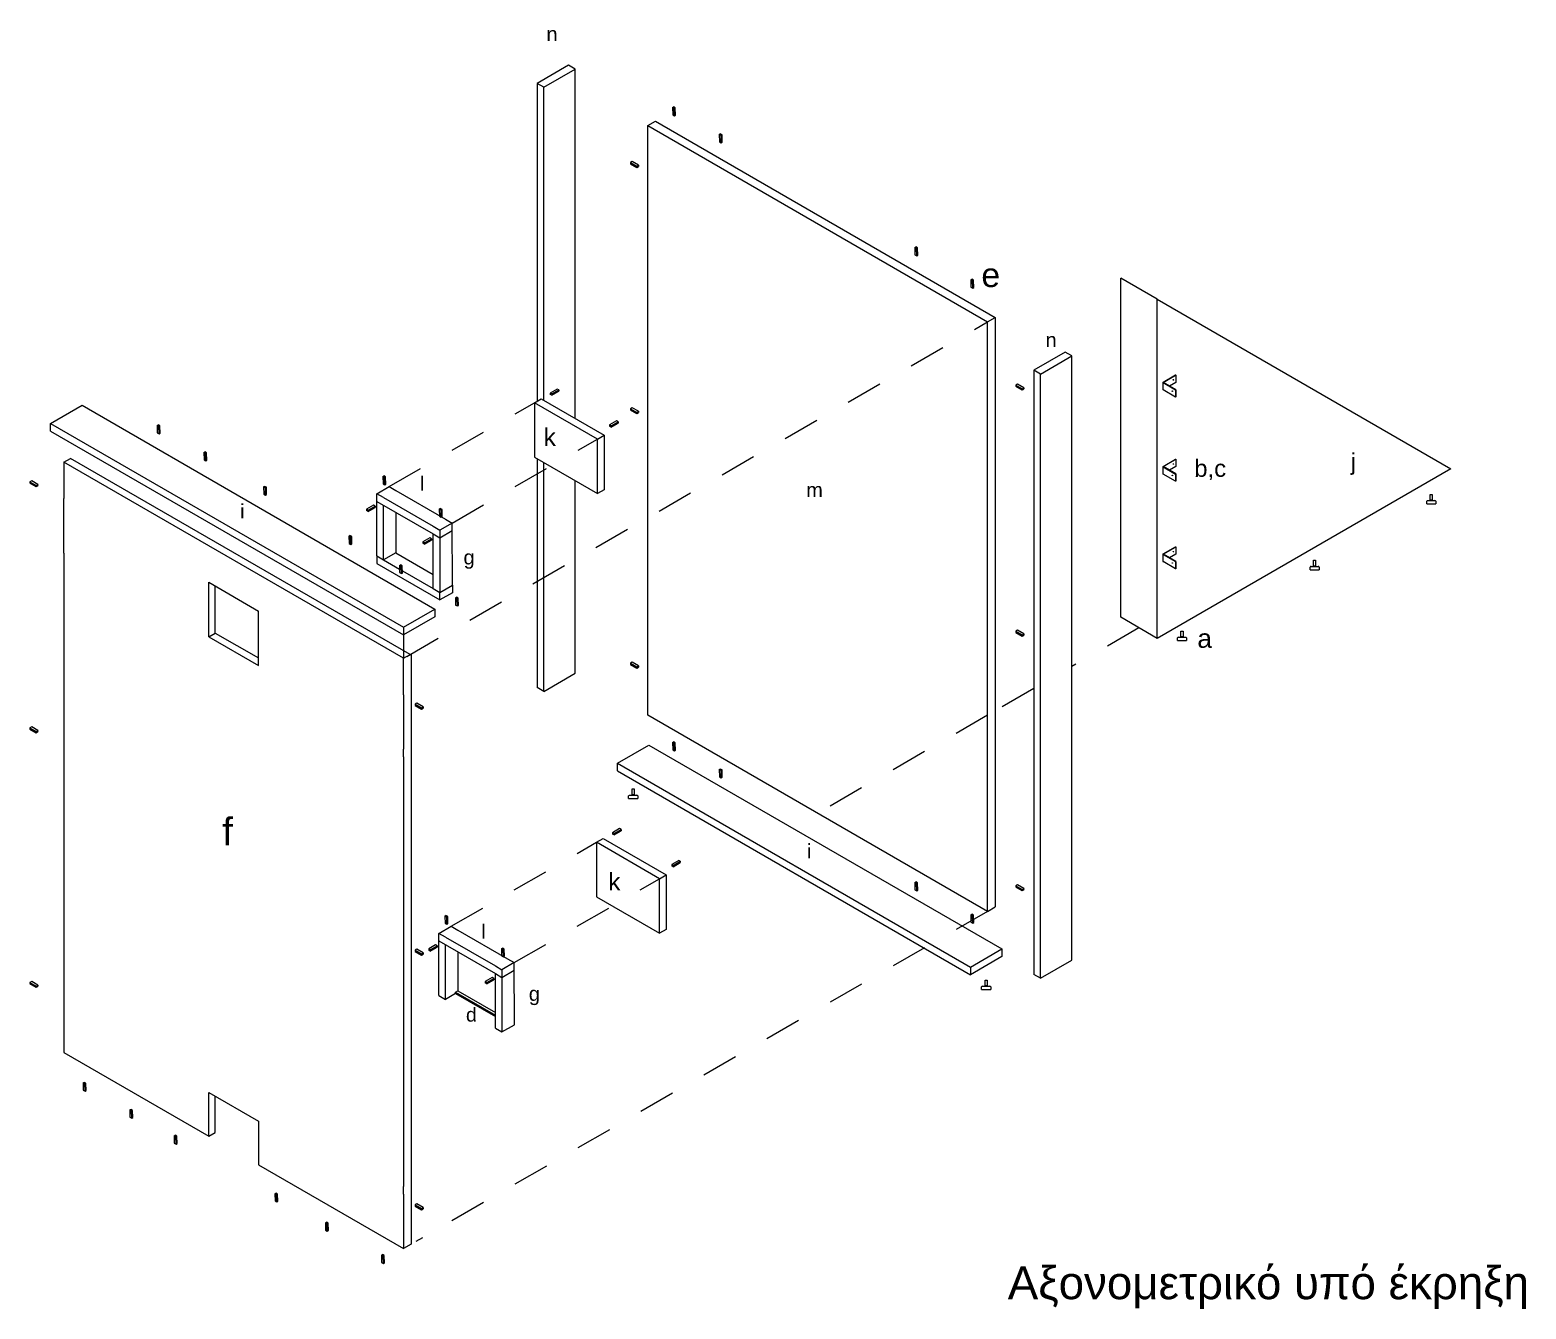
# Model space of a CAD drawing. Header units: millimetres. Extents: x 2883.6 to 2903.4, y 1594.7 to 1614.7.
# Drawn here: x 2887.799 to 2891.911, y 1611.191 to 1614.706 of the extents above; entities that cross this region are included whole.
import ezdxf

# ---------------------------------------------------------------- set-up
doc = ezdxf.new("R2010")
doc.units = ezdxf.units.MM
doc.header["$LTSCALE"] = 0.005
doc.linetypes.add('ACAD_ISO02W100', pattern=[15, 12, -3])
for name, color, linetype in [('no cut', 21, 'Continuous'), ('photobooth', 61, 'Continuous'), ('ονομασίες', 255, 'Continuous')]:
    doc.layers.add(name, color=color, linetype=linetype)
doc.styles.get("Standard").update_dxf_attribs({"font": 'arial.ttf'})

msp = doc.modelspace()

# ---------------------------------------------------------------- linework, layer by layer
at = {"layer": 'no cut', "linetype": 'ACAD_ISO02W100'}
for p, q in [((2888.8349, 1612.9848), (2890.431, 1613.9043)), ((2888.7863, 1613.4513), (2889.1859, 1613.682)), ((2888.9595, 1613.3513), (2889.3591, 1613.582)), ((2890.8467, 1613.0633), (2890.6628, 1612.9571)), ((2888.8258, 1613.0439), (2888.8258, 1612.9795)), ((2890.558, 1612.8966), (2890.452, 1612.8354)), ((2890.431, 1612.8233), (2889.9642, 1612.5538)), ((2888.957, 1612.2433), (2889.3566, 1612.474)), ((2889.1302, 1612.1433), (2889.5298, 1612.374)), ((2890.431, 1612.2843), (2888.8778, 1611.3875))]:
    msp.add_line(p, q, dxfattribs=at)
at = {"layer": 'photobooth'}
for p, q in [((2889.2796, 1614.609), (2889.193, 1614.559)), ((2889.2112, 1614.5485), (2889.2978, 1614.5985)), ((2889.2978, 1614.5985), (2889.2796, 1614.609)), ((2889.2978, 1613.6383), (2889.2978, 1614.5985)), ((2889.2112, 1614.5485), (2889.193, 1614.559)), ((2889.193, 1614.559), (2889.193, 1613.6861)), ((2889.2112, 1613.6883), (2889.2112, 1614.5485)), ((2889.2112, 1613.6883), (2889.2112, 1614.5485)), ((2889.5652, 1614.4928), (2889.568, 1614.4946)), ((2889.5701, 1614.4901), (2889.5652, 1614.4928)), ((2889.5652, 1614.4928), (2889.5656, 1614.4728)), ((2889.5729, 1614.4919), (2889.568, 1614.4946)), ((2889.5701, 1614.4901), (2889.5729, 1614.4919)), ((2889.5705, 1614.4702), (2889.5701, 1614.4901)), ((2889.5734, 1614.4719), (2889.5729, 1614.4919)), ((2889.4974, 1614.4433), (2889.5184, 1614.4554)), ((2889.5184, 1614.4554), (2890.452, 1613.9164)), ((2889.5656, 1614.4728), (2889.5705, 1614.4702)), ((2889.5705, 1614.4702), (2889.5734, 1614.4719)), ((2889.4974, 1612.8233), (2889.4974, 1614.4433)), ((2889.4974, 1614.4433), (2890.431, 1613.9043)), ((2889.6936, 1614.4187), (2889.6964, 1614.4204)), ((2889.6985, 1614.416), (2889.6936, 1614.4187)), ((2889.6936, 1614.4187), (2889.6941, 1614.3987)), ((2889.7014, 1614.4177), (2889.6964, 1614.4204)), ((2889.6985, 1614.416), (2889.7014, 1614.4177)), ((2889.699, 1614.396), (2889.6985, 1614.416)), ((2889.7018, 1614.3977), (2889.7014, 1614.4177)), ((2889.6941, 1614.3987), (2889.699, 1614.396)), ((2889.699, 1614.396), (2889.7018, 1614.3977)), ((2889.4545, 1614.3443), (2889.4496, 1614.3415)), ((2889.4496, 1614.3415), (2889.4669, 1614.3315)), ((2889.4496, 1614.3415), (2889.4496, 1614.3382)), ((2889.4496, 1614.3382), (2889.4669, 1614.3282)), ((2889.4718, 1614.3343), (2889.4545, 1614.3443)), ((2889.4669, 1614.3315), (2889.4718, 1614.3343)), ((2889.4669, 1614.3315), (2889.4669, 1614.3282)), ((2889.4669, 1614.3282), (2889.4718, 1614.331)), ((2889.4718, 1614.3343), (2889.4718, 1614.331)), ((2890.231, 1614.1084), (2890.2339, 1614.1101)), ((2890.2359, 1614.1057), (2890.231, 1614.1084)), ((2890.231, 1614.1084), (2890.2315, 1614.0884)), ((2890.2315, 1614.0884), (2890.2364, 1614.0857)), ((2890.2388, 1614.1074), (2890.2339, 1614.1101)), ((2890.2359, 1614.1057), (2890.2388, 1614.1074)), ((2890.2364, 1614.0857), (2890.2359, 1614.1057)), ((2890.2364, 1614.0857), (2890.2392, 1614.0874)), ((2890.2392, 1614.0874), (2890.2388, 1614.1074)), ((2890.3849, 1614.0196), (2890.3877, 1614.0213)), ((2890.3898, 1614.0169), (2890.3849, 1614.0196)), ((2890.3849, 1614.0196), (2890.3854, 1613.9996)), ((2890.3854, 1613.9996), (2890.3903, 1613.9969)), ((2890.3926, 1614.0186), (2890.3877, 1614.0213)), ((2890.3898, 1614.0169), (2890.3926, 1614.0186)), ((2890.3903, 1613.9969), (2890.3898, 1614.0169)), ((2890.3903, 1613.9969), (2890.3931, 1613.9986)), ((2890.3931, 1613.9986), (2890.3926, 1614.0186)), ((2890.7967, 1613.0922), (2890.7967, 1614.0244)), ((2890.8967, 1613.9667), (2890.7967, 1614.0244)), ((2890.8967, 1613.9667), (2891.7041, 1613.5006)), ((2890.8967, 1613.0344), (2890.8967, 1613.9667)), ((2890.431, 1613.9043), (2890.452, 1613.9164)), ((2890.452, 1613.9164), (2890.452, 1612.2964)), ((2890.431, 1612.2843), (2890.431, 1613.9043)), ((2890.6446, 1613.8209), (2890.558, 1613.7709)), ((2890.5762, 1613.7604), (2890.6628, 1613.8104)), ((2890.6628, 1613.8104), (2890.6446, 1613.8209)), ((2890.6628, 1612.1504), (2890.6628, 1613.8104)), ((2890.5762, 1613.7604), (2890.558, 1613.7709)), ((2890.558, 1613.7709), (2890.558, 1612.1109)), ((2890.5762, 1612.1004), (2890.5762, 1613.7604)), ((2890.5762, 1612.1004), (2890.5762, 1613.7604)), ((2890.9131, 1613.7383), (2890.9477, 1613.7583)), ((2890.9139, 1613.7378), (2890.9477, 1613.7573)), ((2890.9477, 1613.7583), (2890.9486, 1613.7578)), ((2890.9486, 1613.7578), (2890.9477, 1613.7573)), ((2890.9486, 1613.7578), (2890.9486, 1613.7378)), ((2889.2486, 1613.7195), (2889.2294, 1613.7084)), ((2889.2338, 1613.7059), (2889.2294, 1613.7084)), ((2889.2294, 1613.7084), (2889.2294, 1613.7048)), ((2889.2338, 1613.7059), (2889.253, 1613.717)), ((2889.2338, 1613.7023), (2889.253, 1613.7133)), ((2889.253, 1613.717), (2889.2486, 1613.7195)), ((2889.253, 1613.717), (2889.253, 1613.7133)), ((2890.5133, 1613.733), (2890.5084, 1613.7302)), ((2890.5084, 1613.7302), (2890.5257, 1613.7202)), ((2890.5084, 1613.7302), (2890.5084, 1613.7269)), ((2890.5084, 1613.7269), (2890.5257, 1613.7169)), ((2890.5306, 1613.723), (2890.5133, 1613.733)), ((2890.5257, 1613.7202), (2890.5306, 1613.723)), ((2890.5257, 1613.7202), (2890.5257, 1613.7169)), ((2890.5257, 1613.7169), (2890.5306, 1613.7197)), ((2890.5306, 1613.723), (2890.5306, 1613.7197)), ((2890.9122, 1613.7378), (2890.9131, 1613.7383)), ((2890.9122, 1613.7378), (2890.9122, 1613.7178)), ((2890.9131, 1613.7373), (2890.9122, 1613.7378)), ((2890.9122, 1613.7178), (2890.9131, 1613.7173)), ((2890.9131, 1613.7373), (2890.9477, 1613.7173)), ((2890.9477, 1613.6973), (2890.9131, 1613.7173)), ((2890.9486, 1613.7177), (2890.9139, 1613.7378)), ((2890.9486, 1613.7378), (2890.9312, 1613.7278)), ((2890.9477, 1613.7173), (2890.9486, 1613.7177)), ((2890.9477, 1613.7173), (2890.9477, 1613.6973)), ((2890.9486, 1613.7177), (2890.9486, 1613.6977)), ((2887.8559, 1613.6249), (2887.9425, 1613.6749)), ((2887.9425, 1613.6749), (2888.9124, 1613.1149)), ((2889.1859, 1613.682), (2889.204, 1613.6925)), ((2889.3591, 1613.582), (2889.1859, 1613.682)), ((2889.1859, 1613.682), (2889.1859, 1613.532)), ((2889.204, 1613.6925), (2889.3772, 1613.5925)), ((2889.2338, 1613.7023), (2889.2294, 1613.7048)), ((2889.2338, 1613.7059), (2889.2338, 1613.7023)), ((2889.4545, 1613.6682), (2889.4496, 1613.6654)), ((2889.4718, 1613.6582), (2889.4545, 1613.6682)), ((2890.9486, 1613.6977), (2890.9477, 1613.6973)), ((2887.8559, 1613.6039), (2887.8559, 1613.6249)), ((2887.8559, 1613.6249), (2888.8258, 1613.0649)), ((2889.4113, 1613.6323), (2889.3921, 1613.6212)), ((2889.3965, 1613.6186), (2889.4157, 1613.6297)), ((2889.3965, 1613.615), (2889.4157, 1613.6261)), ((2889.4157, 1613.6297), (2889.4113, 1613.6323)), ((2889.4157, 1613.6297), (2889.4157, 1613.6261)), ((2889.4496, 1613.6654), (2889.4669, 1613.6554)), ((2889.4496, 1613.6654), (2889.4496, 1613.6621)), ((2889.4496, 1613.6621), (2889.4669, 1613.6521)), ((2889.4669, 1613.6554), (2889.4718, 1613.6582)), ((2889.4669, 1613.6554), (2889.4669, 1613.6521)), ((2889.4669, 1613.6521), (2889.4718, 1613.6549)), ((2889.4718, 1613.6582), (2889.4718, 1613.6549)), ((2887.8559, 1613.6039), (2888.8258, 1613.0439)), ((2888.1488, 1613.6193), (2888.1517, 1613.621)), ((2888.1537, 1613.6166), (2888.1488, 1613.6193)), ((2888.1488, 1613.6193), (2888.1493, 1613.5993)), ((2888.1493, 1613.5993), (2888.1542, 1613.5966)), ((2888.1566, 1613.6183), (2888.1517, 1613.621)), ((2888.1537, 1613.6166), (2888.1566, 1613.6183)), ((2888.1542, 1613.5966), (2888.1537, 1613.6166)), ((2888.1542, 1613.5966), (2888.157, 1613.5983)), ((2888.157, 1613.5983), (2888.1566, 1613.6183)), ((2889.3591, 1613.582), (2889.3772, 1613.5925)), ((2889.3772, 1613.5925), (2889.3772, 1613.4425)), ((2889.3965, 1613.6186), (2889.3921, 1613.6212)), ((2889.3921, 1613.6212), (2889.3921, 1613.6176)), ((2889.3965, 1613.615), (2889.3921, 1613.6176)), ((2889.3965, 1613.6186), (2889.3965, 1613.615)), ((2888.2773, 1613.5451), (2888.2801, 1613.5469)), ((2888.2822, 1613.5425), (2888.2773, 1613.5451)), ((2888.2773, 1613.5451), (2888.2778, 1613.5251)), ((2888.285, 1613.5442), (2888.2801, 1613.5469)), ((2888.2822, 1613.5425), (2888.285, 1613.5442)), ((2888.2855, 1613.5242), (2888.285, 1613.5442)), ((2889.3591, 1613.432), (2889.3591, 1613.582)), ((2887.8922, 1613.5185), (2887.9104, 1613.529)), ((2888.8258, 1612.9795), (2887.8922, 1613.5185)), ((2887.8922, 1613.5185), (2887.8922, 1613.4395)), ((2888.844, 1612.99), (2887.9104, 1613.529)), ((2888.2778, 1613.5251), (2888.2827, 1613.5225)), ((2888.2827, 1613.5225), (2888.2822, 1613.5425)), ((2888.2827, 1613.5225), (2888.2855, 1613.5242)), ((2889.1859, 1613.532), (2889.3591, 1613.432)), ((2889.193, 1613.5278), (2889.193, 1612.899)), ((2889.2112, 1612.8885), (2889.2112, 1613.5173)), ((2890.9122, 1613.5064), (2890.9131, 1613.5069)), ((2890.9122, 1613.5064), (2890.9122, 1613.4864)), ((2890.9131, 1613.5059), (2890.9122, 1613.5064)), ((2890.9131, 1613.5069), (2890.9477, 1613.5269)), ((2890.9131, 1613.5059), (2890.9477, 1613.4859)), ((2890.9139, 1613.5064), (2890.9477, 1613.5259)), ((2890.9486, 1613.4863), (2890.9139, 1613.5064)), ((2890.9486, 1613.5064), (2890.9312, 1613.4964)), ((2890.9477, 1613.5269), (2890.9486, 1613.5264)), ((2890.9486, 1613.5264), (2890.9477, 1613.5259)), ((2890.9486, 1613.5264), (2890.9486, 1613.5064)), ((2887.8042, 1613.4674), (2887.7993, 1613.4646)), ((2887.7993, 1613.4646), (2887.8166, 1613.4546)), ((2887.7993, 1613.4646), (2887.7993, 1613.4613)), ((2887.7993, 1613.4613), (2887.8166, 1613.4513)), ((2887.8215, 1613.4574), (2887.8042, 1613.4674)), ((2888.7692, 1613.4793), (2888.772, 1613.481)), ((2888.7741, 1613.4766), (2888.7692, 1613.4793)), ((2888.7692, 1613.4793), (2888.7696, 1613.4593)), ((2888.7769, 1613.4783), (2888.772, 1613.481)), ((2888.7741, 1613.4766), (2888.7769, 1613.4783)), ((2888.7745, 1613.4566), (2888.7741, 1613.4766)), ((2888.7774, 1613.4583), (2888.7769, 1613.4783)), ((2889.2112, 1612.8885), (2889.2112, 1613.4966)), ((2889.2978, 1612.9385), (2889.2978, 1613.4673)), ((2891.7041, 1613.5006), (2890.8967, 1613.0344)), ((2890.9122, 1613.4864), (2890.9131, 1613.4859)), ((2890.9477, 1613.4659), (2890.9131, 1613.4859)), ((2890.9477, 1613.4859), (2890.9486, 1613.4863)), ((2890.9477, 1613.4859), (2890.9477, 1613.4659)), ((2890.9486, 1613.4663), (2890.9477, 1613.4659)), ((2890.9486, 1613.4863), (2890.9486, 1613.4663)), ((2887.8166, 1613.4546), (2887.8215, 1613.4574)), ((2887.8166, 1613.4546), (2887.8166, 1613.4513)), ((2887.8166, 1613.4513), (2887.8215, 1613.4541)), ((2887.8215, 1613.4574), (2887.8215, 1613.4541)), ((2887.8922, 1613.4395), (2887.8922, 1613.4185)), ((2888.4414, 1613.4504), (2888.4443, 1613.4521)), ((2888.4464, 1613.4477), (2888.4414, 1613.4504)), ((2888.4414, 1613.4504), (2888.4419, 1613.4304)), ((2888.4419, 1613.4304), (2888.4468, 1613.4277)), ((2888.4492, 1613.4494), (2888.4443, 1613.4521)), ((2888.4464, 1613.4477), (2888.4492, 1613.4494)), ((2888.4468, 1613.4277), (2888.4464, 1613.4477)), ((2888.4468, 1613.4277), (2888.4496, 1613.4294)), ((2888.4496, 1613.4294), (2888.4492, 1613.4494)), ((2888.7696, 1613.4593), (2888.7745, 1613.4566)), ((2888.7745, 1613.4566), (2888.7774, 1613.4583)), ((2889.3772, 1613.4425), (2889.3591, 1613.432)), ((2887.8922, 1613.2685), (2887.8922, 1613.4185)), ((2888.7435, 1613.4002), (2888.7243, 1613.3891)), ((2888.7287, 1613.3866), (2888.7243, 1613.3891)), ((2888.7243, 1613.3891), (2888.7243, 1613.3855)), ((2888.7287, 1613.383), (2888.7243, 1613.3855)), ((2888.7287, 1613.3866), (2888.7479, 1613.3977)), ((2888.7287, 1613.383), (2888.7479, 1613.3941)), ((2888.7287, 1613.3866), (2888.7287, 1613.383)), ((2888.7479, 1613.3977), (2888.7435, 1613.4002)), ((2888.7479, 1613.3977), (2888.7479, 1613.3941)), ((2888.9242, 1613.3897), (2888.9271, 1613.3915)), ((2888.9292, 1613.387), (2888.9242, 1613.3897)), ((2888.9242, 1613.3897), (2888.9247, 1613.3697)), ((2888.932, 1613.3888), (2888.9271, 1613.3915)), ((2888.9292, 1613.387), (2888.932, 1613.3888)), ((2888.9296, 1613.3671), (2888.9292, 1613.387)), ((2888.9325, 1613.3688), (2888.932, 1613.3888)), ((2891.6377, 1613.4041), (2891.6377, 1613.4113)), ((2891.6377, 1613.4041), (2891.6627, 1613.4041)), ((2891.6401, 1613.4131), (2891.6603, 1613.4131)), ((2891.6627, 1613.4113), (2891.6627, 1613.4041)), ((2888.9247, 1613.3697), (2888.9296, 1613.3671)), ((2888.9296, 1613.3671), (2888.9325, 1613.3688)), ((2888.6758, 1613.3151), (2888.6786, 1613.3168)), ((2888.6807, 1613.3124), (2888.6758, 1613.3151)), ((2888.6758, 1613.3151), (2888.6762, 1613.2951)), ((2888.6835, 1613.3141), (2888.6786, 1613.3168)), ((2888.6807, 1613.3124), (2888.6835, 1613.3141)), ((2888.6811, 1613.2924), (2888.6807, 1613.3124)), ((2888.684, 1613.2941), (2888.6835, 1613.3141)), ((2888.8986, 1613.3107), (2888.8794, 1613.2996)), ((2888.8838, 1613.2971), (2888.8794, 1613.2996)), ((2888.8794, 1613.2996), (2888.8794, 1613.296)), ((2888.8838, 1613.2934), (2888.8794, 1613.296)), ((2888.8838, 1613.2971), (2888.903, 1613.3082)), ((2888.8838, 1613.2934), (2888.903, 1613.3045)), ((2888.8838, 1613.2971), (2888.8838, 1613.2934)), ((2888.903, 1613.3082), (2888.8986, 1613.3107)), ((2888.903, 1613.3082), (2888.903, 1613.3045)), ((2887.8922, 1613.2685), (2887.8922, 1613.2475)), ((2888.6762, 1613.2951), (2888.6811, 1613.2924)), ((2888.6811, 1613.2924), (2888.684, 1613.2941)), ((2888.7525, 1613.2608), (2888.7707, 1613.2503)), ((2888.7525, 1613.2608), (2888.7525, 1613.2398)), ((2888.8045, 1613.2698), (2888.9075, 1613.2103)), ((2890.9122, 1613.2657), (2890.9131, 1613.2662)), ((2890.9122, 1613.2657), (2890.9122, 1613.2457)), ((2890.9131, 1613.2652), (2890.9122, 1613.2657)), ((2890.9131, 1613.2662), (2890.9477, 1613.2862)), ((2890.9131, 1613.2652), (2890.9477, 1613.2452)), ((2890.9139, 1613.2657), (2890.9477, 1613.2852)), ((2890.9486, 1613.2456), (2890.9139, 1613.2657)), ((2890.9486, 1613.2657), (2890.9312, 1613.2557)), ((2890.9477, 1613.2862), (2890.9486, 1613.2857)), ((2890.9486, 1613.2857), (2890.9477, 1613.2852)), ((2890.9486, 1613.2857), (2890.9486, 1613.2657)), ((2887.8922, 1613.2475), (2887.8922, 1612.0675)), ((2888.7525, 1613.2398), (2888.9257, 1613.1398)), ((2888.7707, 1613.2503), (2888.8149, 1613.2247)), ((2888.8147, 1613.2349), (2888.8175, 1613.2366)), ((2888.8196, 1613.2322), (2888.8147, 1613.2349)), ((2888.8147, 1613.2349), (2888.8152, 1613.2149)), ((2888.8152, 1613.2149), (2888.8201, 1613.2122)), ((2888.8224, 1613.2339), (2888.8175, 1613.2366)), ((2888.8196, 1613.2322), (2888.8224, 1613.2339)), ((2888.8201, 1613.2122), (2888.8196, 1613.2322)), ((2888.8201, 1613.2122), (2888.8229, 1613.2139)), ((2888.8229, 1613.2139), (2888.8224, 1613.2339)), ((2888.8228, 1613.2202), (2888.9075, 1613.1713)), ((2890.9122, 1613.2457), (2890.9131, 1613.2452)), ((2890.9477, 1613.2252), (2890.9131, 1613.2452)), ((2890.9477, 1613.2452), (2890.9486, 1613.2456)), ((2890.9477, 1613.2452), (2890.9477, 1613.2252)), ((2890.9486, 1613.2256), (2890.9477, 1613.2252)), ((2890.9486, 1613.2456), (2890.9486, 1613.2256)), ((2891.3172, 1613.223), (2891.3172, 1613.2302)), ((2891.3172, 1613.223), (2891.3422, 1613.223)), ((2891.3196, 1613.2319), (2891.3398, 1613.2319)), ((2891.3422, 1613.2302), (2891.3422, 1613.223)), ((2888.2906, 1613.0385), (2888.2906, 1613.1885)), ((2888.2906, 1613.1885), (2888.4274, 1613.1095)), ((2888.3088, 1613.049), (2888.3088, 1613.178)), ((2888.9257, 1613.1608), (2888.9603, 1613.1808)), ((2888.9603, 1613.1808), (2888.9603, 1613.1598)), ((2888.9075, 1613.1713), (2888.9257, 1613.1608)), ((2888.9257, 1613.1398), (2888.9257, 1613.1608)), ((2888.9603, 1613.1598), (2888.9257, 1613.1398)), ((2888.9686, 1613.146), (2888.9714, 1613.1478)), ((2888.9735, 1613.1433), (2888.9686, 1613.146)), ((2888.9686, 1613.146), (2888.969, 1613.126)), ((2888.9763, 1613.1451), (2888.9714, 1613.1478)), ((2888.9735, 1613.1433), (2888.9763, 1613.1451)), ((2888.9739, 1613.1234), (2888.9735, 1613.1433)), ((2888.9768, 1613.1251), (2888.9763, 1613.1451)), ((2888.4274, 1612.9595), (2888.4274, 1613.1095)), ((2888.8258, 1613.0649), (2888.9124, 1613.1149)), ((2888.9124, 1613.0939), (2888.8258, 1613.0439)), ((2888.9124, 1613.1149), (2888.9124, 1613.0939)), ((2888.969, 1613.126), (2888.9739, 1613.1234)), ((2888.9739, 1613.1234), (2888.9768, 1613.1251)), ((2890.8967, 1613.0344), (2890.7967, 1613.0922)), ((2888.8258, 1613.0649), (2888.8258, 1613.0439)), ((2890.5133, 1613.0569), (2890.5084, 1613.0541)), ((2890.5084, 1613.0541), (2890.5257, 1613.0441)), ((2890.5084, 1613.0541), (2890.5084, 1613.0508)), ((2890.5084, 1613.0508), (2890.5257, 1613.0408)), ((2890.5306, 1613.0469), (2890.5133, 1613.0569)), ((2888.2906, 1613.0385), (2888.3088, 1613.049)), ((2888.2906, 1613.0385), (2888.4274, 1612.9595)), ((2888.3088, 1613.049), (2888.4274, 1612.9805)), ((2890.5257, 1613.0441), (2890.5306, 1613.0469)), ((2890.5257, 1613.0441), (2890.5257, 1613.0408)), ((2890.5257, 1613.0408), (2890.5306, 1613.0436)), ((2890.5306, 1613.0469), (2890.5306, 1613.0436)), ((2890.953, 1613.0286), (2890.953, 1613.0358)), ((2890.953, 1613.0286), (2890.978, 1613.0286)), ((2890.9554, 1613.0376), (2890.9755, 1613.0376)), ((2890.978, 1613.0358), (2890.978, 1613.0286)), ((2888.8258, 1612.9795), (2888.844, 1612.99)), ((2888.8258, 1612.9005), (2888.8258, 1612.9795)), ((2888.8468, 1612.9916), (2888.8468, 1611.3697)), ((2889.4545, 1612.9686), (2889.4496, 1612.9658)), ((2889.4718, 1612.9586), (2889.4545, 1612.9686)), ((2889.2112, 1612.8885), (2889.2978, 1612.9385)), ((2889.4496, 1612.9658), (2889.4669, 1612.9558)), ((2889.4496, 1612.9658), (2889.4496, 1612.9625)), ((2889.4496, 1612.9625), (2889.4669, 1612.9525)), ((2889.4669, 1612.9558), (2889.4718, 1612.9586)), ((2889.4669, 1612.9558), (2889.4669, 1612.9525)), ((2889.4669, 1612.9525), (2889.4718, 1612.9553)), ((2889.4718, 1612.9586), (2889.4718, 1612.9553)), ((2888.8258, 1612.8795), (2888.8258, 1612.9005)), ((2889.2112, 1612.8885), (2889.193, 1612.899)), ((2888.8258, 1612.8795), (2888.8258, 1612.7295)), ((2888.863, 1612.8561), (2888.8581, 1612.8533)), ((2888.8581, 1612.8533), (2888.8755, 1612.8433)), ((2888.8581, 1612.8533), (2888.8581, 1612.85)), ((2888.8581, 1612.85), (2888.8755, 1612.84)), ((2888.8803, 1612.8461), (2888.863, 1612.8561)), ((2888.8755, 1612.8433), (2888.8803, 1612.8461)), ((2888.8803, 1612.8461), (2888.8803, 1612.8428)), ((2888.8755, 1612.8433), (2888.8755, 1612.84)), ((2888.8755, 1612.84), (2888.8803, 1612.8428)), ((2890.431, 1612.2843), (2889.4974, 1612.8233)), ((2887.8042, 1612.7913), (2887.7993, 1612.7885)), ((2887.7993, 1612.7885), (2887.8166, 1612.7785)), ((2887.7993, 1612.7885), (2887.7993, 1612.7852)), ((2887.7993, 1612.7852), (2887.8166, 1612.7752)), ((2887.8215, 1612.7813), (2887.8042, 1612.7913)), ((2887.8166, 1612.7785), (2887.8215, 1612.7813)), ((2887.8166, 1612.7785), (2887.8166, 1612.7752)), ((2887.8166, 1612.7752), (2887.8215, 1612.778)), ((2887.8215, 1612.7813), (2887.8215, 1612.778)), ((2888.8258, 1612.7085), (2888.8258, 1612.7295)), ((2889.4136, 1612.6911), (2889.5002, 1612.7411)), ((2889.5002, 1612.7411), (2890.4702, 1612.1811)), ((2889.5652, 1612.7478), (2889.568, 1612.7496)), ((2889.5701, 1612.7452), (2889.5652, 1612.7478)), ((2889.5652, 1612.7478), (2889.5656, 1612.7279)), ((2889.5656, 1612.7279), (2889.5705, 1612.7252)), ((2889.5729, 1612.7469), (2889.568, 1612.7496)), ((2889.5701, 1612.7452), (2889.5729, 1612.7469)), ((2889.5705, 1612.7252), (2889.5701, 1612.7452)), ((2889.5705, 1612.7252), (2889.5734, 1612.7269)), ((2889.5734, 1612.7269), (2889.5729, 1612.7469)), ((2888.8258, 1612.7085), (2888.8258, 1611.5285)), ((2889.4136, 1612.6701), (2889.4136, 1612.6911)), ((2889.4136, 1612.6911), (2890.3836, 1612.1311)), ((2889.4136, 1612.6701), (2890.3836, 1612.1101)), ((2889.6936, 1612.6737), (2889.6964, 1612.6754)), ((2889.6985, 1612.671), (2889.6936, 1612.6737)), ((2889.6936, 1612.6737), (2889.6941, 1612.6537)), ((2889.6941, 1612.6537), (2889.699, 1612.651)), ((2889.7014, 1612.6727), (2889.6964, 1612.6754)), ((2889.6985, 1612.671), (2889.7014, 1612.6727)), ((2889.699, 1612.651), (2889.6985, 1612.671)), ((2889.699, 1612.651), (2889.7018, 1612.6527)), ((2889.7018, 1612.6527), (2889.7014, 1612.6727)), ((2889.4446, 1612.5945), (2889.4446, 1612.6018)), ((2889.447, 1612.6035), (2889.4672, 1612.6035)), ((2889.4696, 1612.6018), (2889.4696, 1612.5945)), ((2889.4446, 1612.5945), (2889.4696, 1612.5945)), ((2889.3566, 1612.474), (2889.3748, 1612.4845)), ((2889.3566, 1612.474), (2889.3566, 1612.324)), ((2889.5298, 1612.374), (2889.3566, 1612.474)), ((2889.3748, 1612.4845), (2889.548, 1612.3845)), ((2889.4194, 1612.5115), (2889.4002, 1612.5004)), ((2889.4046, 1612.4979), (2889.4002, 1612.5004)), ((2889.4002, 1612.5004), (2889.4002, 1612.4968)), ((2889.4046, 1612.4943), (2889.4002, 1612.4968)), ((2889.4046, 1612.4979), (2889.4238, 1612.509)), ((2889.4046, 1612.4943), (2889.4238, 1612.5054)), ((2889.4046, 1612.4979), (2889.4046, 1612.4943)), ((2889.4238, 1612.509), (2889.4194, 1612.5115)), ((2889.4238, 1612.509), (2889.4238, 1612.5054)), ((2889.5821, 1612.4243), (2889.5629, 1612.4132)), ((2889.5673, 1612.4107), (2889.5629, 1612.4132)), ((2889.5629, 1612.4132), (2889.5629, 1612.4096)), ((2889.5673, 1612.407), (2889.5629, 1612.4096)), ((2889.5673, 1612.4107), (2889.5865, 1612.4218)), ((2889.5673, 1612.407), (2889.5865, 1612.4181)), ((2889.5673, 1612.4107), (2889.5673, 1612.407)), ((2889.5865, 1612.4218), (2889.5821, 1612.4243)), ((2889.5865, 1612.4218), (2889.5865, 1612.4181)), ((2889.5298, 1612.374), (2889.548, 1612.3845)), ((2889.5298, 1612.224), (2889.5298, 1612.374)), ((2889.548, 1612.3845), (2889.548, 1612.2345)), ((2890.231, 1612.3634), (2890.2339, 1612.3651)), ((2890.2359, 1612.3607), (2890.231, 1612.3634)), ((2890.231, 1612.3634), (2890.2315, 1612.3434)), ((2890.2388, 1612.3624), (2890.2339, 1612.3651)), ((2890.2359, 1612.3607), (2890.2388, 1612.3624)), ((2890.2364, 1612.3407), (2890.2359, 1612.3607)), ((2890.2392, 1612.3425), (2890.2388, 1612.3624)), ((2890.5133, 1612.3573), (2890.5084, 1612.3545)), ((2890.5084, 1612.3545), (2890.5257, 1612.3445)), ((2890.5084, 1612.3545), (2890.5084, 1612.3512)), ((2890.5084, 1612.3512), (2890.5257, 1612.3412)), ((2890.5306, 1612.3473), (2890.5133, 1612.3573)), ((2889.3566, 1612.324), (2889.5298, 1612.224)), ((2890.2315, 1612.3434), (2890.2364, 1612.3407)), ((2890.2364, 1612.3407), (2890.2392, 1612.3425)), ((2890.5257, 1612.3445), (2890.5306, 1612.3473)), ((2890.5257, 1612.3445), (2890.5257, 1612.3412)), ((2890.5257, 1612.3412), (2890.5306, 1612.344)), ((2890.5306, 1612.3473), (2890.5306, 1612.344)), ((2888.9399, 1612.2713), (2888.9427, 1612.273)), ((2888.9448, 1612.2686), (2888.9399, 1612.2713)), ((2888.9399, 1612.2713), (2888.9404, 1612.2513)), ((2888.9477, 1612.2703), (2888.9427, 1612.273)), ((2888.9448, 1612.2686), (2888.9477, 1612.2703)), ((2888.9453, 1612.2486), (2888.9448, 1612.2686)), ((2888.9481, 1612.2503), (2888.9477, 1612.2703)), ((2890.3849, 1612.2746), (2890.3877, 1612.2763)), ((2890.3898, 1612.2719), (2890.3849, 1612.2746)), ((2890.3849, 1612.2746), (2890.3854, 1612.2546)), ((2890.3926, 1612.2736), (2890.3877, 1612.2763)), ((2890.3898, 1612.2719), (2890.3926, 1612.2736)), ((2890.3903, 1612.2519), (2890.3898, 1612.2719)), ((2890.3931, 1612.2536), (2890.3926, 1612.2736)), ((2890.431, 1612.2843), (2890.452, 1612.2964)), ((2888.9404, 1612.2513), (2888.9453, 1612.2486)), ((2888.9453, 1612.2486), (2888.9481, 1612.2503)), ((2889.548, 1612.2345), (2889.5298, 1612.224)), ((2890.3854, 1612.2546), (2890.3903, 1612.2519)), ((2890.3903, 1612.2519), (2890.3931, 1612.2536)), ((2888.9143, 1612.1922), (2888.8951, 1612.1811)), ((2888.8995, 1612.1786), (2888.9187, 1612.1897)), ((2888.8995, 1612.175), (2888.9187, 1612.1861)), ((2888.9187, 1612.1897), (2888.9143, 1612.1922)), ((2888.9187, 1612.1897), (2888.9187, 1612.1861)), ((2888.863, 1612.18), (2888.8581, 1612.1772)), ((2888.8581, 1612.1772), (2888.8755, 1612.1672)), ((2888.8581, 1612.1772), (2888.8581, 1612.1739)), ((2888.8581, 1612.1739), (2888.8755, 1612.1639)), ((2888.8803, 1612.17), (2888.863, 1612.18)), ((2888.8755, 1612.1672), (2888.8803, 1612.17)), ((2888.8755, 1612.1672), (2888.8755, 1612.1639)), ((2888.8755, 1612.1639), (2888.8803, 1612.1667)), ((2888.8803, 1612.17), (2888.8803, 1612.1667)), ((2888.8995, 1612.1786), (2888.8951, 1612.1811)), ((2888.8951, 1612.1811), (2888.8951, 1612.1775)), ((2888.8995, 1612.175), (2888.8951, 1612.1775)), ((2888.8995, 1612.1786), (2888.8995, 1612.175)), ((2889.095, 1612.1817), (2889.0978, 1612.1835)), ((2889.0999, 1612.1791), (2889.095, 1612.1817)), ((2889.095, 1612.1817), (2889.0955, 1612.1617)), ((2889.0955, 1612.1617), (2889.1004, 1612.1591)), ((2889.1027, 1612.1808), (2889.0978, 1612.1835)), ((2889.0999, 1612.1791), (2889.1027, 1612.1808)), ((2889.1004, 1612.1591), (2889.0999, 1612.1791)), ((2889.1004, 1612.1591), (2889.1032, 1612.1608)), ((2889.1032, 1612.1608), (2889.1027, 1612.1808)), ((2890.3836, 1612.1311), (2890.4702, 1612.1811)), ((2890.4702, 1612.1601), (2890.3836, 1612.1101)), ((2890.4702, 1612.1811), (2890.4702, 1612.1601)), ((2890.5762, 1612.1004), (2890.6628, 1612.1504)), ((2890.3836, 1612.1311), (2890.3836, 1612.1101)), ((2890.5762, 1612.1004), (2890.558, 1612.1109)), ((2887.8042, 1612.0917), (2887.7993, 1612.0889)), ((2887.7993, 1612.0889), (2887.8166, 1612.0789)), ((2887.7993, 1612.0889), (2887.7993, 1612.0856)), ((2887.7993, 1612.0856), (2887.8166, 1612.0756)), ((2887.8215, 1612.0817), (2887.8042, 1612.0917)), ((2887.8166, 1612.0789), (2887.8215, 1612.0817)), ((2887.8166, 1612.0789), (2887.8166, 1612.0756)), ((2887.8166, 1612.0756), (2887.8215, 1612.0784)), ((2887.8215, 1612.0817), (2887.8215, 1612.0784)), ((2887.8922, 1612.0675), (2887.8922, 1612.0465)), ((2888.9692, 1612.0623), (2888.9752, 1612.0658)), ((2888.9752, 1612.0658), (2889.0783, 1612.0063)), ((2889.0694, 1612.1027), (2889.0502, 1612.0916)), ((2889.0546, 1612.0891), (2889.0502, 1612.0916)), ((2889.0502, 1612.0916), (2889.0502, 1612.088)), ((2889.0546, 1612.0854), (2889.0502, 1612.088)), ((2889.0546, 1612.0891), (2889.0738, 1612.1002)), ((2889.0546, 1612.0854), (2889.0738, 1612.0965)), ((2889.0546, 1612.0891), (2889.0546, 1612.0854)), ((2889.0738, 1612.1002), (2889.0694, 1612.1027)), ((2889.0738, 1612.1002), (2889.0738, 1612.0965)), ((2890.4146, 1612.0694), (2890.4146, 1612.0766)), ((2890.4146, 1612.0694), (2890.4396, 1612.0694)), ((2890.417, 1612.0784), (2890.4371, 1612.0784)), ((2890.4396, 1612.0766), (2890.4396, 1612.0694)), ((2887.8922, 1612.0465), (2887.8922, 1611.8965)), ((2888.9232, 1612.0528), (2888.9414, 1612.0423)), ((2888.9692, 1612.0583), (2888.9692, 1612.0623)), ((2888.9692, 1612.0623), (2889.0783, 1611.9994)), ((2888.9692, 1612.0583), (2889.0783, 1611.9954)), ((2889.0783, 1611.9633), (2889.0965, 1611.9528)), ((2889.0965, 1611.9528), (2889.1311, 1611.9728)), ((2887.8922, 1611.8965), (2888.2906, 1611.6665)), ((2887.9453, 1611.8127), (2887.9482, 1611.8144)), ((2887.9503, 1611.81), (2887.9453, 1611.8127)), ((2887.9453, 1611.8127), (2887.9458, 1611.7927)), ((2887.9458, 1611.7927), (2887.9507, 1611.79)), ((2887.9531, 1611.8117), (2887.9482, 1611.8144)), ((2887.9503, 1611.81), (2887.9531, 1611.8117)), ((2887.9507, 1611.79), (2887.9503, 1611.81)), ((2887.9507, 1611.79), (2887.9536, 1611.7917)), ((2887.9536, 1611.7917), (2887.9531, 1611.8117)), ((2888.2906, 1611.6665), (2888.2906, 1611.7865)), ((2888.2906, 1611.7865), (2888.4274, 1611.7075)), ((2888.3088, 1611.677), (2888.3088, 1611.776)), ((2888.0738, 1611.7385), (2888.0766, 1611.7402)), ((2888.0787, 1611.7358), (2888.0738, 1611.7385)), ((2888.0738, 1611.7385), (2888.0743, 1611.7185)), ((2888.0815, 1611.7375), (2888.0766, 1611.7402)), ((2888.0787, 1611.7358), (2888.0815, 1611.7375)), ((2888.0792, 1611.7158), (2888.0787, 1611.7358)), ((2888.082, 1611.7175), (2888.0815, 1611.7375)), ((2888.0743, 1611.7185), (2888.0792, 1611.7158)), ((2888.0792, 1611.7158), (2888.082, 1611.7175)), ((2888.4274, 1611.7075), (2888.4274, 1611.5875)), ((2888.1954, 1611.6674), (2888.1982, 1611.6692)), ((2888.2003, 1611.6648), (2888.1954, 1611.6674)), ((2888.1954, 1611.6674), (2888.1959, 1611.6475)), ((2888.2031, 1611.6665), (2888.1982, 1611.6692)), ((2888.2003, 1611.6648), (2888.2031, 1611.6665)), ((2888.2008, 1611.6448), (2888.2003, 1611.6648)), ((2888.2036, 1611.6465), (2888.2031, 1611.6665)), ((2888.2906, 1611.6665), (2888.3088, 1611.677)), ((2888.1959, 1611.6475), (2888.2008, 1611.6448)), ((2888.2008, 1611.6448), (2888.2036, 1611.6465)), ((2888.4274, 1611.5875), (2888.8258, 1611.3575)), ((2888.8258, 1611.5075), (2888.8258, 1611.5285)), ((2888.4723, 1611.5084), (2888.4751, 1611.5101)), ((2888.4772, 1611.5057), (2888.4723, 1611.5084)), ((2888.4723, 1611.5084), (2888.4728, 1611.4884)), ((2888.4728, 1611.4884), (2888.4777, 1611.4857)), ((2888.48, 1611.5075), (2888.4751, 1611.5101)), ((2888.4772, 1611.5057), (2888.48, 1611.5075)), ((2888.4777, 1611.4857), (2888.4772, 1611.5057)), ((2888.4777, 1611.4857), (2888.4805, 1611.4875)), ((2888.4805, 1611.4875), (2888.48, 1611.5075)), ((2888.8258, 1611.5075), (2888.8258, 1611.3575)), ((2888.863, 1611.4804), (2888.8581, 1611.4776)), ((2888.8581, 1611.4776), (2888.8755, 1611.4676)), ((2888.8581, 1611.4776), (2888.8581, 1611.4743)), ((2888.8581, 1611.4743), (2888.8755, 1611.4643)), ((2888.8803, 1611.4704), (2888.863, 1611.4804)), ((2888.8755, 1611.4676), (2888.8803, 1611.4704)), ((2888.8755, 1611.4676), (2888.8755, 1611.4643)), ((2888.8755, 1611.4643), (2888.8803, 1611.4671)), ((2888.8803, 1611.4704), (2888.8803, 1611.4671)), ((2888.6112, 1611.4282), (2888.614, 1611.4299)), ((2888.6161, 1611.4255), (2888.6112, 1611.4282)), ((2888.6112, 1611.4282), (2888.6117, 1611.4082)), ((2888.6117, 1611.4082), (2888.6166, 1611.4055)), ((2888.619, 1611.4272), (2888.614, 1611.4299)), ((2888.6161, 1611.4255), (2888.619, 1611.4272)), ((2888.6166, 1611.4055), (2888.6161, 1611.4255)), ((2888.6166, 1611.4055), (2888.6194, 1611.4073)), ((2888.6194, 1611.4073), (2888.619, 1611.4272)), ((2888.8468, 1611.3697), (2888.8258, 1611.3575)), ((2888.8778, 1611.3875), (2888.8596, 1611.377)), ((2888.7651, 1611.3394), (2888.7679, 1611.3411)), ((2888.77, 1611.3367), (2888.7651, 1611.3394)), ((2888.7651, 1611.3394), (2888.7655, 1611.3194)), ((2888.7728, 1611.3384), (2888.7679, 1611.3411)), ((2888.77, 1611.3367), (2888.7728, 1611.3384)), ((2888.7705, 1611.3167), (2888.77, 1611.3367)), ((2888.7733, 1611.3184), (2888.7728, 1611.3384)), ((2888.7655, 1611.3194), (2888.7705, 1611.3167)), ((2888.7705, 1611.3167), (2888.7733, 1611.3184))]:
    msp.add_line(p, q, dxfattribs=at)
for points in [[(2888.7525, 1613.2608), (2888.7525, 1613.4318), (2888.7863, 1613.4513), (2888.8045, 1613.4408), (2888.9413, 1613.3618), (2888.9595, 1613.3513)], [(2888.7707, 1613.4213), (2888.7525, 1613.4318)], [(2888.7707, 1613.4213), (2888.9075, 1613.3423), (2888.9257, 1613.3318)], [(2891.647, 1613.4141), (2891.647, 1613.4301), (2891.653, 1613.4301), (2891.653, 1613.4141)], [(2888.7525, 1613.4108), (2888.9075, 1613.3213), (2888.9257, 1613.3108), (2888.9596, 1613.3303)], [(2888.8045, 1613.3808), (2888.8045, 1613.2698), (2888.7707, 1613.2503), (2888.7707, 1613.4003)], [(2891.6544, 1613.4131), (2891.6544, 1613.4141), (2891.6456, 1613.4141), (2891.6456, 1613.4131)], [(2888.9603, 1613.1808), (2888.9595, 1613.3513), (2888.9257, 1613.3318), (2888.9257, 1613.1608)], [(2888.9075, 1613.1713), (2888.9075, 1613.3213)], [(2891.3339, 1613.2319), (2891.3339, 1613.233), (2891.3251, 1613.233), (2891.3251, 1613.2319)], [(2891.3265, 1613.233), (2891.3265, 1613.249), (2891.3325, 1613.249), (2891.3325, 1613.233)], [(2890.9623, 1613.0386), (2890.9623, 1613.0546), (2890.9683, 1613.0546), (2890.9683, 1613.0386)], [(2890.9696, 1613.0376), (2890.9696, 1613.0386), (2890.9609, 1613.0386), (2890.9609, 1613.0376)], [(2889.4613, 1612.6035), (2889.4613, 1612.6045), (2889.4525, 1612.6045), (2889.4525, 1612.6035)], [(2889.4539, 1612.6045), (2889.4539, 1612.6205), (2889.4599, 1612.6205), (2889.4599, 1612.6045)], [(2888.9232, 1612.0528), (2888.9232, 1612.2238), (2888.957, 1612.2433), (2888.9752, 1612.2328), (2889.112, 1612.1538), (2889.1302, 1612.1433)], [(2888.9414, 1612.2133), (2888.9232, 1612.2238)], [(2888.9232, 1612.2028), (2889.0783, 1612.1133), (2889.0965, 1612.1028), (2889.1303, 1612.1223)], [(2888.9414, 1612.2133), (2889.0783, 1612.1343), (2889.0965, 1612.1238)], [(2888.9692, 1612.0583), (2888.9414, 1612.0423), (2888.9414, 1612.1923)], [(2888.9752, 1612.1728), (2888.9752, 1612.0658)], [(2889.0783, 1611.9633), (2889.0783, 1612.1133)], [(2889.1311, 1611.9728), (2889.1302, 1612.1433), (2889.0965, 1612.1238), (2889.0965, 1611.9528)], [(2890.4312, 1612.0784), (2890.4312, 1612.0794), (2890.4225, 1612.0794), (2890.4225, 1612.0784)], [(2890.4239, 1612.0794), (2890.4239, 1612.0954), (2890.4299, 1612.0954), (2890.4299, 1612.0794)]]:
    msp.add_lwpolyline(points, dxfattribs=at)
for centre in [(2890.9387, 1613.7136), (2890.9416, 1613.7448), (2890.9416, 1613.5135), (2890.9387, 1613.4822), (2890.9416, 1613.2727), (2890.9387, 1613.2414)]:
    msp.add_circle(centre, 0.000775, dxfattribs=at)
for centre, start, end in [((2891.6401, 1613.4105), 89.1612, 161.1716), ((2891.6602, 1613.4105), 18.8284, 90.8388), ((2891.3197, 1613.2294), 89.1612, 161.1716), ((2891.3398, 1613.2294), 18.8284, 90.8388), ((2890.9554, 1613.035), 89.1612, 161.1716), ((2890.9755, 1613.035), 18.8284, 90.8388), ((2889.4471, 1612.6009), 89.1612, 161.1716), ((2889.4672, 1612.6009), 18.8284, 90.8388), ((2890.417, 1612.0758), 89.1612, 161.1716), ((2890.4371, 1612.0758), 18.8284, 90.8388)]:
    msp.add_arc(centre, 0.00259, start, end, dxfattribs=at)

# ---------------------------------------------------------------- texts
at = {"layer": 'ονομασίες', "attachment_point": 1}
for s, width, gutter_width, heights, insert, char_height in [('n', 0.002046, 0.1971, [0], (2889.2187, 1614.7148), 0.0394), ('e', 0.00344, 0.3314, [0], (2890.4139, 1614.066), 0.0663), ('n', 0.002046, 0.1971, [0], (2890.5901, 1613.874), 0.0394), ('k', 0.002515, 0.2423, [0], (2889.2107, 1613.6118), 0.0485), ('j', 0.002388, 0.23, [0], (2891.4293, 1613.5434), 0.046), ('b,c', 0.00244, 0.2351, [0], (2890.9989, 1613.5252), 0.04701), ('l', 0.002046, 0.1971, [0], (2888.871, 1613.4796), 0.0394), ('m', 0.002046, 0.1971, [0], (2889.9325, 1613.4619), 0.0394), ('i', 0.002046, 0.1971, [0], (2888.377, 1613.4033), 0.0394), ('g', 0.002046, 0.1971, [0], (2888.9909, 1613.2768), 0.0394), ('a', 0.002684, 0.2585, [0], (2891.0074, 1613.0601), 0.0517), ('f', 0.003965, 0.382, [0], (2888.3276, 1612.5418), 0.0764), ('i', 0.002046, 0.1971, [0], (2889.9348, 1612.4696), 0.0394), ('k', 0.002515, 0.2423, [0], (2889.3885, 1612.3901), 0.0485), ('l', 0.002046, 0.1971, [0], (2889.0397, 1612.2484), 0.0394), ('g', 0.002046, 0.1971, [0], (2889.1703, 1612.0777), 0.0394), ('d', 0.00199, 0.1917, [0], (2888.9976, 1612.0195), 0.0383), ('{\\fArial|b0|i0|c161|p34;Αξονομετρικό υπό έκρηξη}', 2.316139, 0.4492, [0.5156], (2890.4864, 1611.3084), 0.089846)]:
    msp.add_mtext_dynamic_manual_height_columns(s, width=width, gutter_width=gutter_width, heights=heights, dxfattribs=dict(at, insert=insert, char_height=char_height))

doc.saveas('drawing.dxf')
